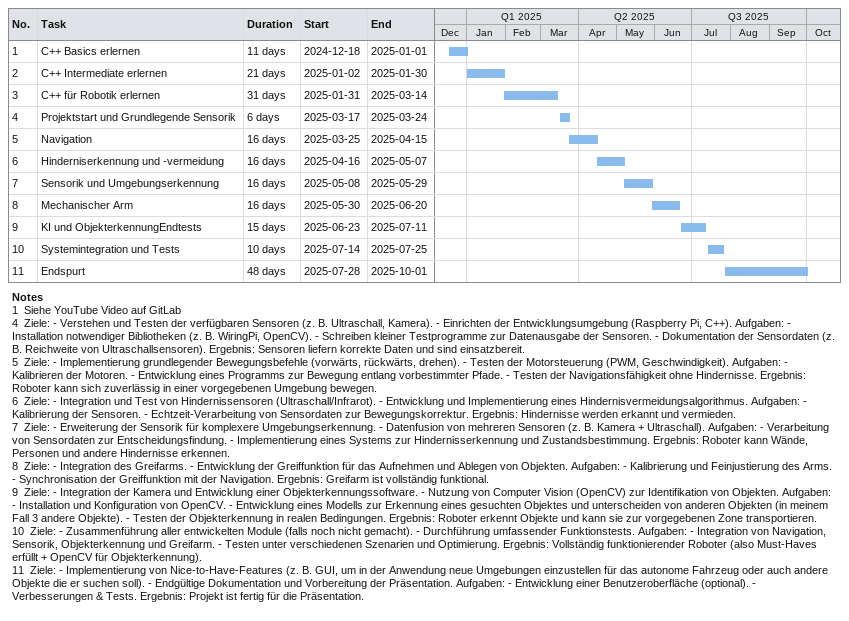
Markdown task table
| ID | Task | Duration | Start | Finish |
|---|---|---|---|---|
| 1 | C++ Basics erlernen | 11d | 2024-12-18 | 2025-01-01 |
| 2 | C++ Intermediate erlernen | 21d | 2025-01-02 | 2025-01-30 |
| 3 | C++ für Robotik erlernen | 31d | 2025-01-31 | 2025-03-14 |
| 4 | Projektstart und Grundlegende Sensorik | 6d | 2025-03-17 | 2025-03-24 |
| 5 | Navigation | 16d | 2025-03-25 | 2025-04-15 |
| 6 | Hinderniserkennung und -vermeidung | 16d | 2025-04-16 | 2025-05-07 |
| 7 | Sensorik und Umgebungserkennung | 16d | 2025-05-08 | 2025-05-29 |
| 8 | Mechanischer Arm | 16d | 2025-05-30 | 2025-06-20 |
| 9 | KI und ObjekterkennungEndtests | 15d | 2025-06-23 | 2025-07-11 |
| 10 | Systemintegration und Tests | 10d | 2025-07-14 | 2025-07-25 |
| 11 | Endspurt | 48d | 2025-07-28 | 2025-10-01 |

Notes
- 1: Siehe YouTube Video auf GitLab
- 4: Ziele: - Verstehen und Testen der verfügbaren Sensoren (z. B. Ultraschall, Kamera). - Einrichten der Entwicklungsumgebung (Raspberry Pi, C++). Aufgaben: - Installation notwendiger Bibliotheken (z. B. WiringPi, OpenCV). - Schreiben kleiner Testprogramme zur Datenausgabe der Sensoren. - Dokumentation der Sensordaten (z. B. Reichweite von Ultraschallsensoren). Ergebnis: Sensoren liefern korrekte Daten und sind einsatzbereit.
- 5: Ziele: - Implementierung grundlegender Bewegungsbefehle (vorwärts, rückwärts, drehen). - Testen der Motorsteuerung (PWM, Geschwindigkeit). Aufgaben: - Kalibrieren der Motoren. - Entwicklung eines Programms zur Bewegung entlang vorbestimmter Pfade. - Testen der Navigationsfähigkeit ohne Hindernisse. Ergebnis: Roboter kann sich zuverlässig in einer vorgegebenen Umgebung bewegen.
- 6: Ziele: - Integration und Test von Hindernissensoren (Ultraschall/Infrarot). - Entwicklung und Implementierung eines Hindernisvermeidungsalgorithmus. Aufgaben: - Kalibrierung der Sensoren. - Echtzeit-Verarbeitung von Sensordaten zur Bewegungskorrektur. Ergebnis: Hindernisse werden erkannt und vermieden.
- 7: Ziele: - Erweiterung der Sensorik für komplexere Umgebungserkennung. - Datenfusion von mehreren Sensoren (z. B. Kamera + Ultraschall). Aufgaben: - Verarbeitung von Sensordaten zur Entscheidungsfindung. - Implementierung eines Systems zur Hindernisserkennung und Zustandsbestimmung. Ergebnis: Roboter kann Wände, Personen und andere Hindernisse erkennen.
- 8: Ziele: - Integration des Greifarms. - Entwicklung der Greiffunktion für das Aufnehmen und Ablegen von Objekten. Aufgaben: - Kalibrierung und Feinjustierung des Arms. - Synchronisation der Greiffunktion mit der Navigation. Ergebnis: Greifarm ist vollständig funktional.
- 9: Ziele: - Integration der Kamera und Entwicklung einer Objekterkennungssoftware. - Nutzung von Computer Vision (OpenCV) zur Identifikation von Objekten. Aufgaben: - Installation und Konfiguration von OpenCV. - Entwicklung eines Modells zur Erkennung eines gesuchten Objektes und unterscheiden von anderen Objekten (in meinem Fall 3 andere Objekte). - Testen der Objekterkennung in realen Bedingungen. Ergebnis: Roboter erkennt Objekte und kann sie zur vorgegebenen Zone transportieren.
- 10: Ziele: - Zusammenführung aller entwickelten Module (falls noch nicht gemacht). - Durchführung umfassender Funktionstests. Aufgaben: - Integration von Navigation, Sensorik, Objekterkennung und Greifarm. - Testen unter verschiedenen Szenarien und Optimierung. Ergebnis: Vollständig funktionierender Roboter (also Must-Haves erfüllt + OpenCV für Objekterkennung).
- 11: Ziele: - Implementierung von Nice-to-Have-Features (z. B. GUI, um in der Anwendung neue Umgebungen einzustellen für das autonome Fahrzeug oder auch andere Objekte die er suchen soll). - Endgültige Dokumentation und Vorbereitung der Präsentation. Aufgaben: - Entwicklung einer Benutzeroberfläche (optional). - Verbesserungen & Tests. Ergebnis: Projekt ist fertig für die Präsentation.
